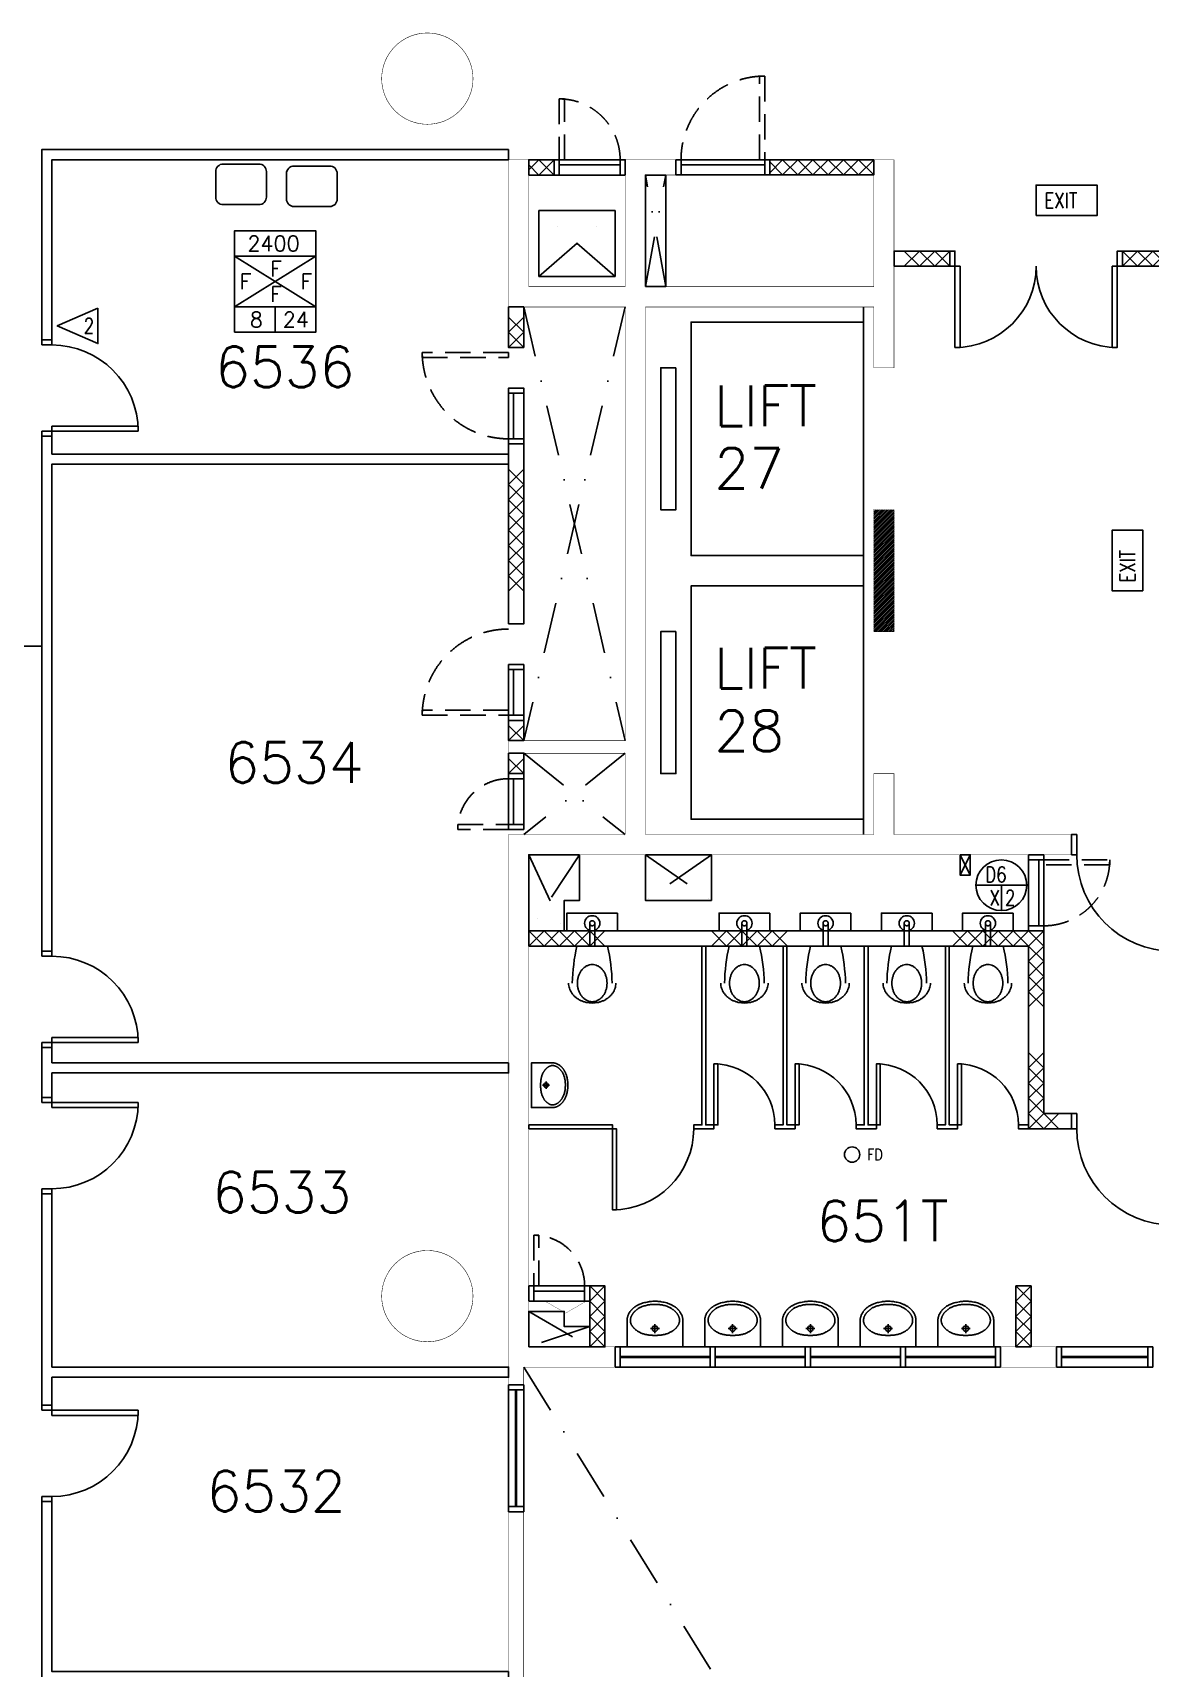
# Model space of a CAD drawing. Header units: millimetres. Extents: x -68474 to 336700, y -113450 to 53663.
# Drawn here: x 170111 to 181125, y 3132 to 19252 of the extents above; entities that cross this region are included whole.
import ezdxf

# ---------------------------------------------------------------- set-up
doc = ezdxf.new("R2010")
doc.units = ezdxf.units.MM
doc.header["$LTSCALE"] = 1000
doc.linetypes.add('S3148a$0$DASHDOT', pattern=[1, 0.5, -0.25, 0, -0.25])
doc.linetypes.add('S3148a$0$HIDDEN', pattern=[0.375, 0.25, -0.125])
for name, color, linetype in [('S3148a$0$11', 14, 'Continuous'), ('S3148a$0$17', 1, 'Continuous'), ('S3148a$0$20', 7, 'Continuous'), ('S3148a$0$22', 7, 'Continuous'), ('S3148a$0$23', 7, 'Continuous'), ('S3148a$0$29', 7, 'Continuous'), ('S3148a$0$30', 14, 'Continuous'), ('S3148a$0$42', 7, 'Continuous'), ('S3148a$0$45', 7, 'Continuous'), ('S3148a$0$49', 7, 'Continuous'), ('S3148a$0$51', 7, 'Continuous'), ('S3148a$0$56', 7, 'Continuous'), ('S3148a$0$6', 7, 'Continuous'), ('S3148a$0$7', 7, 'Continuous'), ('S3148a$0$o-ht', 7, 'Continuous'), ('S3148a$0$ROOM-NO', 4, 'Continuous')]:
    doc.layers.add(name, color=color, linetype=linetype)
doc.styles.add('S3148a$0$STANDARD', font='SIMPLEX')

# ---------------------------------------------------------------- blocks, each defined once
blk = doc.blocks.new('S3148a$0$D950A')
at = {"layer": 'S3148a$0$17', "color": 14, "linetype": 'Continuous'}
blk.add_line((0.95, 0.05), (0.95, 0), dxfattribs=at)
at = {"layer": 'S3148a$0$30', "color": 14, "linetype": 'Continuous'}
for p, q in [((0.1, 0.95), (0.05, 0.95)), ((0.05, 0.95), (0.05, 0.1)), ((0.1, 0.1), (0.1, 0.95)), ((0.05, 0.1), (0, 0.1)), ((0, 0.1), (0, 0)), ((0, 0), (0.05, 0)), ((0.05, 0), (0.05, 0.1)), ((0.05, 0.1), (0.1, 0.1)), ((0.95, 0.1), (0.9, 0.1)), ((0.9, 0.1), (0.9, 0)), ((0.9, 0), (0.95, 0)), ((0.95, 0), (0.95, 0.1))]:
    blk.add_line(p, q, dxfattribs=at)
for points in [[(0, 0), (0, 0.1)], [(0.95, 0), (0.95, 0.1)]]:
    blk.add_lwpolyline(points, dxfattribs=at)
blk.add_ellipse((0.05, 0.1), major_axis=(0.601, 0.601), ratio=1, start_param=5.497787, end_param=7.068583, dxfattribs=at)
blk = doc.blocks.new('S3148a$0$WHB')
at = {"layer": 'S3148a$0$49', "color": 14, "linetype": 'Continuous'}
for p, q in [((-0.275, -0.1358), (-0.275, -0.224)), ((-0.319, -0.18), (-0.231, -0.18))]:
    blk.add_line(p, q, dxfattribs=at)
blk.add_lwpolyline([(-0.5499, -0.257), (-0.5499, 0), (0, 0), (0, -0.257)], dxfattribs=at)
for points in [[(-0.2749, -0.1127, 0.004239), (-0.289204, -0.113251, 0.002651), (-0.3035, -0.114, 0.003533), (-0.31721, -0.114869, 0.006003), (-0.3309, -0.116, 0.015073), (-0.34193, -0.117427, 0.005128), (-0.3529, -0.1193, 0.012086), (-0.365606, -0.121897, 0.007915), (-0.3782, -0.125, 0.017555), (-0.394382, -0.129857, 0.016389), (-0.4102, -0.1358, 0.012678), (-0.421941, -0.140931, 0.028606), (-0.4332, -0.147, 0.005075), (-0.441524, -0.152288, 0.008504), (-0.4497, -0.1578, 0.002696), (-0.457488, -0.163282, 0.012777), (-0.4651, -0.169, 0.01603), (-0.471331, -0.174302, 0.016779), (-0.4772, -0.18, 0.006146), (-0.482301, -0.18541, 0.012077), (-0.4872, -0.191, 0.004888), (-0.491647, -0.196462, 0.003638), (-0.496, -0.202, 0.008947), (-0.499981, -0.207341, 0.006073), (-0.5038, -0.2128, 0.039408), (-0.506807, -0.218138, 0.017301), (-0.5092, -0.2238, 0.017623), (-0.513063, -0.234644, 0.033372), (-0.5158, -0.2458, 0.018563), (-0.516526, -0.251381, 0.012968), (-0.5169, -0.257, 0.012131), (-0.517005, -0.262402, 0.016663), (-0.5168, -0.2678, 0.029632), (-0.515325, -0.278934, 0.031912), (-0.5125, -0.2898, 0.01542), (-0.510432, -0.295474, 0.017108), (-0.508, -0.301, 0.002382), (-0.505364, -0.306433, 0.00952), (-0.5026, -0.3118, 0.009627), (-0.499383, -0.317448, 0.005168), (-0.496, -0.323, 0.013642), (-0.4923, -0.328605, 0.013648), (-0.4883, -0.334, 0.020386), (-0.483532, -0.339563, 0.012995), (-0.4784, -0.3448, 0.006177), (-0.472406, -0.350518, 0.012992), (-0.4662, -0.356, 0.001911), (-0.459656, -0.361407, -0.00085), (-0.4531, -0.3668, -0.002763), (-0.446549, -0.372299, 0.002623), (-0.44, -0.3778, 0.05247), (-0.430413, -0.38396, 0.00623), (-0.4201, -0.389, 0.021349), (-0.40648, -0.394932, 0.010161), (-0.3925, -0.4, 0.016064), (-0.372847, -0.406015, 0.009991), (-0.3529, -0.411, 0.017366), (-0.335986, -0.414265, 0.012989), (-0.3189, -0.4165, 0.01392), (-0.296931, -0.418207, 0.013692), (-0.2749, -0.4187, 0.012459), (-0.252921, -0.41804, 0.012166), (-0.231, -0.4163, 0.011998), (-0.213873, -0.414128, 0.016069), (-0.1969, -0.411, 0.011274), (-0.176834, -0.406224, 0.025447), (-0.1572, -0.4, 0.011112), (-0.144438, -0.394863, 0.017831), (-0.132, -0.389, 0.002905), (-0.121887, -0.383776, 0.025327), (-0.1121, -0.378, 0.00801), (-0.10424, -0.372551, 0.011565), (-0.0966, -0.3668, 0.003173), (-0.089937, -0.361475, 0.008314), (-0.0834, -0.356, 0.007853), (-0.077264, -0.350493, 0.007586), (-0.0713, -0.3448, 0.011579), (-0.066181, -0.339552, 0.019406), (-0.0614, -0.334, 0.014434), (-0.057382, -0.328617, 0.016024), (-0.0537, -0.323, 0.005126), (-0.050381, -0.31744, 0.007114), (-0.0472, -0.3118, 0.007738), (-0.044393, -0.306429, 0.002848), (-0.0417, -0.301, 0.021656), (-0.039297, -0.295482, 0.014757), (-0.0373, -0.2898, 0.027907), (-0.034472, -0.279028, 0.034296), (-0.033, -0.268, 0.016613), (-0.032856, -0.262501, 0.009533), (-0.033, -0.257, 0.010392), (-0.033345, -0.251385, 0.017332), (-0.034, -0.2458, 0.037977), (-0.036661, -0.234723, 0.020366), (-0.0406, -0.224, 0.016669), (-0.043134, -0.21826, 0.03136), (-0.0462, -0.2128, 0.006089), (-0.049858, -0.207335, 0.01105), (-0.0537, -0.202, 0.005719), (-0.05808, -0.196344, 0.006781), (-0.0626, -0.1908, 0.012108), (-0.067454, -0.185313, 0.005553), (-0.0725, -0.18, 0.016017), (-0.078354, -0.174343, 0.010389), (-0.0845, -0.169, 0.020034), (-0.092125, -0.163162, 0.010765), (-0.1001, -0.1578, 0.013175), (-0.109299, -0.15223, 0.005172), (-0.1187, -0.147, 0.012528), (-0.130085, -0.141168, 0.007684), (-0.1417, -0.1358, 0.017552), (-0.156402, -0.129848, 0.019466), (-0.1715, -0.125, 0.012068), (-0.184124, -0.121804, 0.015156), (-0.1969, -0.1193, 0.00473), (-0.20783, -0.117603, 0.008692), (-0.2188, -0.1162, 0.005092), (-0.232536, -0.114838, 0.0067), (-0.2463, -0.1138, 0.005974), (-0.260594, -0.113101, 0.004448), (-0.2749, -0.1127)], [(-0.5499, -0.257, -0.002263), (-0.549724, -0.267938, 0.036796), (-0.5488, -0.2788, 0.020421), (-0.546385, -0.289895, 0.014498), (-0.5432, -0.3008, 0.010932), (-0.539394, -0.312137, 0.038908), (-0.5345, -0.323, 0.008498), (-0.528085, -0.334012, 0.008482), (-0.5213, -0.3448, -0.000875), (-0.517665, -0.350522, 0.031206), (-0.5137, -0.356, 0.012082), (-0.508833, -0.361474, 0.003111), (-0.5038, -0.3668, 0.003418), (-0.498358, -0.372457, 0.006942), (-0.4928, -0.378, 0.02136), (-0.486346, -0.383668, 0.004577), (-0.4796, -0.389, 0.010329), (-0.472016, -0.394741, 0.020459), (-0.4641, -0.4, 0.011097), (-0.454214, -0.405612, 0.000222), (-0.4442, -0.411, 0.005265), (-0.433797, -0.416491, 0.003486), (-0.4233, -0.4218, 0.03693), (-0.407126, -0.428284, 0.017242), (-0.3903, -0.433, 0.00772), (-0.365676, -0.438744, 0.00623), (-0.3409, -0.4438, 0.007249), (-0.329931, -0.445752, 0.011082), (-0.3189, -0.4473, 0.017141), (-0.296937, -0.44907, 0.013335), (-0.2749, -0.4495, 0.011832), (-0.252918, -0.448864, 0.013868), (-0.231, -0.4471, 0.010346), (-0.219921, -0.445647, 0.007504), (-0.2089, -0.4438, 0.007334), (-0.183976, -0.438946, 0.014721), (-0.1593, -0.433, 0.021098), (-0.143742, -0.427981, 0.016671), (-0.1286, -0.4218, 0.002597), (-0.116958, -0.416588, 0.013831), (-0.1055, -0.411, 0.006107), (-0.095486, -0.405597, 0.013889), (-0.0857, -0.3998, 0.009703), (-0.077806, -0.394602, 0.01659), (-0.0702, -0.389, 0.007376), (-0.063502, -0.383568, 0.018682), (-0.0571, -0.3778, 0.004037), (-0.051612, -0.372338, 0.002917), (-0.0462, -0.3668, 0.003488), (-0.041091, -0.361454, 0.007308), (-0.0361, -0.356, 0.034111), (-0.032062, -0.350644, 0.001258), (-0.0284, -0.345, 0.012547), (-0.021568, -0.33404, 0.008451), (-0.0152, -0.3228, 0.032813), (-0.01028, -0.312022, 0.01499), (-0.0064, -0.3008, 0.017513), (-0.003328, -0.2899, 0.020828), (-0.0011, -0.2788, 0.031844), (-0.000225, -0.267931, -0.001864), (0, -0.257)]]:
    blk.add_lwpolyline(points, format="xyb", dxfattribs=at)
blk.add_circle((-0.274895, -0.179899), 0.0275, dxfattribs=at)
blk = doc.blocks.new('S3148a$0$D1700B')
at = {"layer": 'S3148a$0$30', "color": 14, "linetype": 'Continuous'}
for points in [[(0, 0), (0.05, 0), (0.05, 0.95), (0.1, 0.95), (0.1, 0.15), (0, 0.15), (0, 0)], [(1.7, 0), (1.65, 0), (1.65, 0.95), (1.6, 0.95), (1.6, 0.15), (1.7, 0.15), (1.7, 0)]]:
    blk.add_lwpolyline(points, dxfattribs=at)
for centre, start, end in [((0.05, 0.15), 0, 90), ((1.650003, 0.15), 90, 180)]:
    blk.add_arc(centre, 0.800001, start, end, dxfattribs=at)
blk = doc.blocks.new('S3148a$0$D1050B')
at = {"layer": 'S3148a$0$30', "color": 14, "linetype": 'Continuous'}
for points in [[(0.05, 0.15), (0.1, 0.15), (0.1, 1.1), (0.05, 1.1)], [(0, 0), (0.05, 0), (0.05, 0.15), (0, 0.15)], [(1, 0), (1.05, 0), (1.05, 0.15), (1, 0.15)]]:
    blk.add_lwpolyline(points, close=True, dxfattribs=at)
blk.add_arc((0.05, 0.15), 0.95, 0, 90, dxfattribs=at)
blk = doc.blocks.new('S3148a$0$D1050A')
at = {"layer": 'S3148a$0$30', "color": 14, "linetype": 'Continuous'}
blk.add_lwpolyline([(0.05, 0.2), (0.05, 1.15), (0.1, 1.15), (0.1, 0.2), (0, 0.2), (0, 0), (0.05, 0), (0.05, 0.2)], dxfattribs=at)
blk.add_lwpolyline([(1, 0), (1.05, 0), (1.05, 0.2), (1, 0.2)], close=True, dxfattribs=at)
blk.add_arc((0.05, 0.2), 0.95, 0, 90, dxfattribs=at)
blk = doc.blocks.new('S3148a$0$CHAT15')
at = {"layer": 'S3148a$0$22', "color": 14, "linetype": 'Continuous'}
for points in [[(0, 0), (0.15, 0.15), (0.3, 0), (0.45, 0.15), (0.6, 0), (0.75, 0.15)], [(0, 0.15), (0.15, 0), (0.3, 0.15), (0.45, 0), (0.6, 0.15), (0.75, 0)]]:
    blk.add_lwpolyline(points, dxfattribs=at)
blk = doc.blocks.new('S3148a$0$HAT15')
at = {"layer": 'S3148a$0$22', "color": 14, "linetype": 'Continuous'}
for p, q in [((0, 0), (0.15, 0.15)), ((0, 0.15), (0.15, 0))]:
    blk.add_line(p, q, dxfattribs=at)
blk = doc.blocks.new('S3148a$0$PC3')
at = {"layer": 'S3148a$0$51', "linetype": 'Continuous'}
blk.add_lwpolyline([(0.4, 0.175), (0.4, -0.175), (0, 0)], close=True, dxfattribs=at)
at = {"layer": 'S3148a$0$51', "linetype": 'Continuous', "style": 'S3148a$0$STANDARD', "width": 0.8}
blk.add_attdef('TAG1', (0.2603, -0.075), '', height=0.15, dxfattribs=at)
blk = doc.blocks.new('S3148a$0$FFBOX')
at = {"layer": 'S3148a$0$51', "color": 14, "linetype": 'Continuous'}
for p, q in [((0.4, 0.25), (-0.4, -0.25)), ((0.4, -0.25), (-0.4, 0.25)), ((0, -0.5), (0, -0.25))]:
    blk.add_line(p, q, dxfattribs=at)
for points in [[(-0.4, -0.5), (0.4, -0.5), (0.4, 0.5), (-0.4, 0.5)], [(-0.4, -0.25), (0.4, -0.25), (0.4, 0.25), (-0.4, 0.25)]]:
    blk.add_lwpolyline(points, close=True, dxfattribs=at)
at = {"layer": 'S3148a$0$51', "color": 14, "linetype": 'Continuous', "style": 'S3148a$0$STANDARD'}
for tag, p in [('TAG1', (-0.2728, 0.3)), ('TAG5', (-0.0496, 0.05)), ('TAG6', (-0.3496, -0.075)), ('TAG7', (0.2504, -0.075)), ('TAG4', (-0.0496, -0.2)), ('TAG2', (-0.324, -0.45)), ('TAG8', (-0.2496, -0.45)), ('TAG3', (0.076, -0.45)), ('TAG9', (0.1504, -0.45))]:
    blk.add_attdef(tag, p, '', height=0.15, dxfattribs=at)
blk = doc.blocks.new('S3148a$0$ARROW')
at = {"layer": 'S3148a$0$7', "color": 3, "linetype": 'Continuous', "const_width": 0.005}
blk.add_lwpolyline([(-0.433, 0.25), (0, 0), (0.433, 0.25)], dxfattribs=at)
blk = doc.blocks.new('S3148a$0$DRMK2')
at = {"layer": 'S3148a$0$29', "linetype": 'Continuous'}
for p, q in [((-0.25, 0), (0.25, 0)), ((0, 0), (0, -0.25))]:
    blk.add_line(p, q, dxfattribs=at)
blk.add_circle((0, 0), 0.25, dxfattribs=at)
at = {"layer": 'S3148a$0$29', "linetype": 'Continuous', "style": 'S3148a$0$STANDARD', "width": 0.8}
for tag, p in [('TAG1', (-0.1587, 0.03)), ('TAG2', (-0.1093, 0.0318)), ('TAG3', (-0.1147, -0.2)), ('TAG4', (0.0353, -0.2))]:
    blk.add_attdef(tag, p, '', height=0.15, dxfattribs=at)
blk = doc.blocks.new('S3148a$0$H450')
at = {"layer": 'S3148a$0$22', "color": 1, "linetype": 'Continuous'}
for points in [[(0, 0.15), (0.15, 0), (0.3, 0.15), (0.45, 0)], [(0, 0), (0.15, 0.15), (0.3, 0), (0.45, 0.15)]]:
    blk.add_lwpolyline(points, dxfattribs=at)
blk = doc.blocks.new('S3148a$0$FD')
at = {"layer": 'S3148a$0$45', "linetype": 'Continuous'}
blk.add_circle((0, 0), 0.1, dxfattribs=at)
at = {"layer": 'S3148a$0$45', "linetype": 'Continuous', "style": 'S3148a$0$STANDARD', "width": 0.8}
blk.add_text('FD', height=0.15, dxfattribs=at).set_placement((0.2, -0.075))
blk = doc.blocks.new('S3148a$0$WC')
at = {"layer": 'S3148a$0$49', "color": 14, "linetype": 'Continuous'}
blk.add_line((-0.15, 0), (0.15, 0), dxfattribs=at)
at = {"layer": 'S3148a$0$49', "color": 14, "linetype": 'S3148a$0$HIDDEN'}
for p, q in [((-0.0249, -0.2251), (-0.0249, 0)), ((0.0251, -0.2251), (0.0251, 0))]:
    blk.add_line(p, q, dxfattribs=at)
at = {"layer": 'S3148a$0$49', "color": 14, "linetype": 'Continuous'}
blk.add_lwpolyline([(0.2332, 0.364901, 0.038902), (0.231178, 0.390581, 0.038109), (0.225258, 0.415655, 0.037587), (0.215343, 0.440149, 0.035627), (0.201971, 0.462951, 0.034853), (0.184819, 0.4845, 0.032579), (0.164927, 0.503564, 0.031843), (0.141753, 0.520632, 0.029932), (0.11665, 0.534728, 0.029397), (0.089106, 0.546139, 0.028181), (0.060431, 0.554319, 0.027906), (0.030451, 0.559328, 0.027494), (0.0001, 0.561001, 0.027494), (-0.030251, 0.559328, 0.027906), (-0.060231, 0.554319, 0.028181), (-0.088906, 0.546139, 0.029397), (-0.11645, 0.534728, 0.029932), (-0.141553, 0.520632, 0.031843), (-0.164727, 0.503564, 0.032579), (-0.184619, 0.4845, 0.034853), (-0.201771, 0.462951, 0.035627), (-0.215143, 0.440149, 0.037587), (-0.225058, 0.415655, 0.038109), (-0.230978, 0.390581, 0.038902), (-0.233, 0.364901)], format="xyb", dxfattribs=at)
blk.add_lwpolyline([(0.0001, 0.548001, 0.054705), (-0.025462, 0.545135, 0.052082), (-0.049869, 0.536959, 0.050414), (-0.073337, 0.523161, 0.045092), (-0.093811, 0.505164, 0.043264), (-0.112103, 0.482153, 0.038783), (-0.126427, 0.456451, 0.037617), (-0.137274, 0.427211, 0.0353), (-0.143781, 0.396696, 0.034916), (-0.145996, 0.364901, 0.034916), (-0.143781, 0.333106, 0.0353), (-0.137274, 0.30259, 0.037617), (-0.126427, 0.27335, 0.038783), (-0.112103, 0.247649, 0.043264), (-0.093811, 0.224638, 0.045092), (-0.073337, 0.206641, 0.050414), (-0.049869, 0.192843, 0.052082), (-0.025462, 0.184667, 0.054705), (0.0001, 0.1818, 0.054705), (0.025662, 0.184667, 0.052082), (0.050069, 0.192843, 0.050414), (0.073537, 0.206641, 0.045092), (0.094011, 0.224638, 0.043264), (0.112303, 0.247649, 0.038783), (0.126627, 0.27335, 0.037617), (0.137474, 0.30259, 0.0353), (0.143981, 0.333106, 0.034916), (0.146196, 0.364901, 0.034916), (0.143981, 0.396696, 0.0353), (0.137474, 0.427211, 0.037617), (0.126627, 0.456451, 0.038783), (0.112303, 0.482153, 0.043264), (0.094011, 0.505164, 0.045092), (0.073537, 0.523161, 0.050414), (0.050069, 0.536959, 0.052082), (0.025662, 0.545135, 0.054705), (0.0001, 0.548001)], format="xyb", close=True, dxfattribs=at)
blk.add_lwpolyline([(-0.2499, -0.3251), (0.2501, -0.3251), (0.2501, -0.1501), (-0.2499, -0.1501)], close=True, dxfattribs=at)
at = {"layer": 'S3148a$0$49', "color": 14, "linetype": 'S3148a$0$HIDDEN'}
blk.add_circle((0.0001, -0.2251), 0.025, dxfattribs=at)
at = {"layer": 'S3148a$0$49', "color": 14, "linetype": 'Continuous'}
for centre, start, end in [((1.535286, 0.397752), 181.087625, 193.279619), ((-1.535086, 0.397752), 346.720381, 358.912375)]:
    blk.add_arc(centre, 1.731561, start, end, dxfattribs=at)
blk = doc.blocks.new('S3148a$0$INSINK')
at = {"layer": 'S3148a$0$49', "color": 14, "linetype": 'Continuous'}
for p, q in [((0, 0.075), (0, 0.325)), ((0.075, 0.4), (0.425, 0.4)), ((0.5, 0.325), (0.5, 0.075)), ((0.425, 0), (0.075, 0))]:
    blk.add_line(p, q, dxfattribs=at)
for centre, start, end in [((0.075, 0.325001), 90, 180), ((0.425001, 0.325001), 0, 90), ((0.075, 0.075), 180, 270), ((0.425001, 0.075), 270, 0)]:
    blk.add_arc(centre, 0.075, start, end, dxfattribs=at)
blk = doc.blocks.new('S3148a$0$H1200')
at = {"layer": 'S3148a$0$22', "color": 14, "linetype": 'Continuous'}
for points in [[(0, 0), (0.15, 0.15), (0.3, 0), (0.45, 0.15), (0.6, 0), (0.75, 0.15), (0.9, 0), (1.05, 0.15), (1.2, 0)], [(0, 0.15), (0.15, 0), (0.3, 0.15), (0.45, 0), (0.6, 0.15), (0.75, 0), (0.9, 0.15), (1.05, 0), (1.2, 0.15)]]:
    blk.add_lwpolyline(points, dxfattribs=at)
blk = doc.blocks.new('S3148a$0$AP')
at = {"layer": 'S3148a$0$30', "color": 14, "linetype": 'Continuous'}
blk.add_line((0.05, 0.05), (0.5, 0.05), dxfattribs=at)
for points in [[(0, 0), (0.55, 0), (0.55, 0.15), (0, 0.15)], [(0.05, 0), (0.5, 0), (0.5, 0.15), (0.05, 0.15)]]:
    blk.add_lwpolyline(points, close=True, dxfattribs=at)
blk = doc.blocks.new('S3148a$0$H300')
at = {"layer": 'S3148a$0$22', "color": 14, "linetype": 'Continuous'}
for points in [[(0, 0), (0.15, 0.15), (0.3, 0)], [(0, 0.15), (0.15, 0), (0.3, 0.15)]]:
    blk.add_lwpolyline(points, dxfattribs=at)
blk = doc.blocks.new('S3148a$0$H150')
at = {"layer": 'S3148a$0$22', "color": 1, "linetype": 'Continuous'}
for p, q in [((0, 0), (0.15, 0.15)), ((0, 0.15), (0.15, 0))]:
    blk.add_line(p, q, dxfattribs=at)
blk = doc.blocks.new('S3148a$0$EXIT')
at = {"layer": 'S3148a$0$56', "color": 1, "linetype": 'Continuous'}
blk.add_lwpolyline([(0, 0), (0.6, 0), (0.6, 0.3), (0, 0.3)], close=True, dxfattribs=at)
at = {"layer": 'S3148a$0$56', "color": 1, "linetype": 'Continuous', "style": 'S3148a$0$STANDARD', "width": 0.8}
blk.add_text('EXIT', height=0.15, dxfattribs=at).set_placement((0.0816, 0.0747))

msp = doc.modelspace()

# ---------------------------------------------------------------- hatches: boundary and pattern name
at = {"layer": 'S3148a$0$o-ht'}
h = msp.add_hatch(dxfattribs=at)
h.set_pattern_fill('ANSI31', color=256, scale=100, style=0)
h.set_pattern_definition([(45, (0, 0), (-8.8388348, 8.8388348), [])])
h.paths.add_polyline_path([(178600, 13349.9), (178400, 13349.9), (178400, 14549.9), (178600, 14549.9)])

# ---------------------------------------------------------------- linework, layer by layer
msp.add_line((168800, 13205.9), (170200, 13205.9))
at = {"layer": 'S3148a$0$11', "linetype": 'S3148a$0$DASHDOT'}
for p, q in [((176350, 16749.9), (176150, 17849.9)), ((176150, 16749.9), (176350, 17849.9)), ((175850, 16849.9), (175100, 17499.9)), ((175100, 16849.9), (175850, 17499.9)), ((174950, 16549.9), (175950, 12274.9)), ((175950, 16549.9), (174950.1, 12274.9)), ((175950, 12149.9), (174950, 11349.9)), ((174950, 12149.9), (175950, 11349.9)), ((175000, 11149.9), (175350, 10399.9)), ((175500, 11149.9), (175000, 10399.9)), ((176150, 11149.9), (176800, 10699.9)), ((176800, 11149.9), (176150, 10699.9)), ((179250, 11149.9), (179350, 10949.9)), ((179350, 11149.9), (179250, 10949.9)), ((175000, 6649.9), (175600, 6299.9)), ((175600, 6499.9), (175000, 6299.9))]:
    msp.add_line(p, q, dxfattribs=at)
at = {"layer": 'S3148a$0$11', "linetype": 'Continuous'}
msp.add_line((178300, 11349.9), (178300, 16549.9), dxfattribs=at)
at = {"layer": 'S3148a$0$11', "linetype": 'Continuous', "const_width": 5}
for points in [[(178600, 15949.9), (178600, 17999.9), (178400, 17999.9), (178400, 16749.9), (176150, 16749.9), (176150.2, 17849.9), (176450.2, 17850.1), (176450.2, 18000.1), (175950, 17999.9), (175950, 16749.9), (175000, 16749.9), (175000, 17999.9), (174800, 17999.9), (174800, 16549.9), (175950, 16549.9), (175950, 12274.9), (174800, 12274.9), (174800, 12149.9), (175950, 12149.9), (175950, 11349.9), (174800, 11349.9), (174800, 5925), (174950, 5925), (174950, 6099.9), (175850, 6099.9), (175850, 6299.9), (175000, 6299.9), (175000, 11149.9), (180350, 11149.9), (180350, 11349.9), (178600, 11349.9), (178600, 11949.9), (178400, 11949.9), (178400, 11349.9), (176150, 11349.9), (176150, 16549.9), (178400, 16549.9), (178400, 15949.9)], [(178600, 13349.9), (178400, 13349.9), (178400, 14549.9), (178600, 14549.9)]]:
    msp.add_lwpolyline(points, close=True, dxfattribs=at)
at = {"layer": 'S3148a$0$11', "linetype": 'Continuous'}
for points in [[(176150, 16749.9), (176350, 16749.9), (176350, 17849.9), (176150, 17849.9)], [(175850, 16849.9), (175100, 16849.9), (175100, 17499.9), (175850, 17499.9)], [(178600, 16949.9), (179150, 16949.9), (179150, 17099.9), (178600, 17099.9)], [(181400, 16949.9), (180850, 16949.9), (180850, 17099.9), (181400, 17099.9)], [(174950, 16149.8), (174800, 16149.8), (174800, 16549.9), (174950, 16549.9)], [(174800, 13424.9), (174950, 13424.9), (174950, 15199.8), (174800, 15199.8)], [(175500, 11149.9), (175500, 10699.9), (175350, 10699.9), (175350, 10499.9), (175350, 10399.9), (175000, 10399.9), (175000, 11149.9)], [(176150, 11149.9), (176800, 11149.9), (176800, 10699.9), (176150, 10699.9)], [(179250, 11149.9), (179350, 11149.9), (179350, 10949.9), (179250, 10949.9)], [(180350, 8449.9), (180350, 8599.9), (180075, 8599.9), (180075, 10399.9), (175000, 10399.9), (175000, 10249.9), (179925, 10249.9), (179925, 8449.9)], [(175600, 6299.9), (175750, 6299.9), (175750, 6899.9), (175600, 6899.9)], [(179950, 6299.9), (179800, 6299.9), (179800, 6899.9), (179950, 6899.9)], [(175000, 6299.9), (175000, 6649.9), (175350, 6649.9), (175350, 6499.9), (175600, 6499.9), (175600, 6299.9)]]:
    msp.add_lwpolyline(points, close=True, dxfattribs=at)
at = {"layer": 'S3148a$0$11', "linetype": 'Continuous', "const_width": 5}
msp.add_lwpolyline([(180200.1, 6299.9), (179650, 6299.9), (179650, 6099.9), (180200, 6099.9), (180200.1, 6299.9)], dxfattribs=at)
at = {"layer": 'S3148a$0$17', "linetype": 'Continuous'}
for points in [[(174800, 18100), (174800, 18000), (170300, 18000), (170300, 16225), (170200, 16225), (170200, 18100), (170300, 18100), (173200, 18100), (173300, 18100)], [(174800, 15000), (170300, 15000), (170300, 10200), (170200, 10200), (170200, 12100), (170200, 15275), (170300, 15275), (170300, 15100), (174800, 15100)], [(174800, 9100), (170300, 9100), (170300, 9250), (170200, 9250), (170200, 8758.2), (170300, 8758.2), (170300, 9000), (174800, 9000)], [(170200, 7808.2), (170300, 7808.2), (170300.1, 6100), (174800, 6100), (174800, 6000), (170300, 6000), (170300, 5725), (170200, 5725)], [(174800, 3100), (170300, 3100), (170300, 4775), (170200, 4775), (170200, 1325), (170300, 1325), (170300, 3000), (174800, 3000)]]:
    msp.add_lwpolyline(points, close=True, dxfattribs=at)
msp.add_lwpolyline([(174800, 12100), (174800, 12000)], dxfattribs=at)
at = {"layer": 'S3148a$0$20', "linetype": 'Continuous'}
for points in [[(175250.2, 17849.9), (175000.2, 17849.9), (175000.2, 17999.9), (175250.2, 17999.9)], [(177375.2, 17850.1), (178400.2, 17850.1), (178400.2, 18000.1), (177375.2, 18000.1)], [(174950.1, 12274.9), (174800, 12274.9), (174800, 12474.9), (174950.1, 12474.9)], [(174950.3, 11949.9), (174800.2, 11949.9), (174800.2, 12149.9), (174950.3, 12149.9)]]:
    msp.add_lwpolyline(points, close=True, dxfattribs=at)
at = {"layer": 'S3148a$0$20', "linetype": 'Continuous', "const_width": 5}
msp.add_lwpolyline([(174800, 2925), (174950, 2925), (174950, 4675), (174800, 4675)], close=True, dxfattribs=at)
at = {"layer": 'S3148a$0$22', "linetype": 'Continuous'}
for points in [[(175250.2, 17999.9), (175100.2, 17849.9), (175000.2, 17949.9)], [(175250.2, 17849.9), (175100.2, 17999.9), (175000.2, 17899.9)], [(178400.2, 18000.1), (178250.2, 17850.1), (178100.2, 18000.1), (177950.2, 17850.1), (177800.2, 18000.1), (177650.2, 17850.1), (177500.2, 18000.1), (177375.2, 17870.1)], [(178400.2, 17850.1), (178250.2, 18000.1), (178100.2, 17850.1), (177950.2, 18000.1), (177800.2, 17850.1), (177650.2, 18000.1), (177500.2, 17850.1), (177375.2, 17980.1)], [(175600, 6299.9), (175750, 6449.9), (175600, 6599.9), (175750, 6749.9), (175600, 6899.9)], [(175750, 6299.9), (175600, 6449.9), (175750, 6599.9), (175600, 6749.9), (175750, 6899.9)], [(179950, 6299.9), (179800, 6449.9), (179950, 6599.9), (179800, 6749.9), (179950, 6899.9)], [(179800, 6299.9), (179950, 6449.9), (179800, 6599.9), (179950, 6749.9), (179800, 6899.9)]]:
    msp.add_lwpolyline(points, dxfattribs=at)
at = {"layer": 'S3148a$0$23', "linetype": 'S3148a$0$DASHDOT'}
msp.add_line((174950.1, 6100.1), (185050, -10249.9), dxfattribs=at)
at = {"layer": 'S3148a$0$23', "linetype": 'Continuous'}
for points in [[(175850, 6099.9), (175900, 6099.9), (175900, 6299.9), (175850, 6299.9)], [(179600, 6099.9), (175900, 6099.9), (175900, 6299.9), (179600, 6299.9)], [(176837.5, 6299.8), (176787.5, 6299.8), (176787.5, 6099.8), (176837.5, 6099.8)], [(177775, 6299.8), (177725, 6299.8), (177725, 6099.8), (177775, 6099.8)], [(178712.5, 6299.8), (178662.5, 6299.8), (178662.5, 6099.8), (178712.5, 6099.8)], [(179650, 6099.9), (179600, 6099.9), (179600, 6299.9), (179650, 6299.9)], [(180200, 6099.9), (180250, 6099.9), (180250, 6299.9), (180200, 6299.9)], [(181100, 6099.9), (180250, 6099.9), (180250, 6299.9), (181100, 6299.9)], [(181100, 6099.9), (180250, 6099.9), (180250, 6299.9), (181100, 6299.9)], [(181150, 6099.9), (181100, 6099.9), (181100, 6299.9), (181150, 6299.9)], [(176787.6, 6194.7), (175900, 6194.7), (175900, 6204.9), (176787.6, 6204.9)], [(177725, 6194.8), (176837.5, 6194.8), (176837.5, 6204.8), (177725, 6204.8)], [(178662.5, 6194.8), (177775, 6194.8), (177775, 6204.8), (178662.5, 6204.8)], [(179600, 6194.8), (178712.6, 6194.8), (178712.6, 6204.8), (179600, 6204.8)], [(181100, 6194.9), (180250, 6194.9), (180250, 6204.9), (181100, 6204.9)], [(174800, 5925), (174950, 5925), (174950, 5875), (174800, 5875)], [(174869.8, 5875), (174800, 5875), (174800, 4725), (174869.8, 4725)], [(174950, 5875), (174880.2, 5875), (174880.2, 4725), (174950, 4725)], [(174800, 4675), (174950, 4675), (174950, 4725), (174800, 4725)]]:
    msp.add_lwpolyline(points, close=True, dxfattribs=at)
at = {"layer": 'S3148a$0$30', "linetype": 'Continuous'}
for p, q in [((175900.2, 17849.9), (175300.2, 17849.9)), ((176500.2, 17850.1), (177325.2, 17850.1)), ((179925, 11099.9), (179925, 10449.9)), ((175550.2, 6749.9), (175050.2, 6749.9))]:
    msp.add_line(p, q, dxfattribs=at)
at = {"layer": 'S3148a$0$30', "linetype": 'S3148a$0$HIDDEN'}
for points in [[(177325.2, 18825.1), (177325.2, 18000.1), (177275.2, 18000.1), (177275.2, 18825.1)], [(175300.2, 18599.9), (175300.2, 17999.9), (175350.2, 17999.9), (175350.2, 18599.9)], [(173950.1, 16099.8), (173950.1, 16049.8), (174800.1, 16049.8), (174800.1, 16099.8)], [(173950, 12574.9), (173950, 12524.9), (174800, 12524.9), (174800, 12574.9)], [(174800.2, 11399.9), (174300.2, 11399.9), (174300.2, 11449.9), (174800.2, 11449.9)], [(180725, 11099.9), (180725, 11049.9), (180075, 11049.9), (180075, 11099.9)], [(175050.2, 7399.9), (175050.2, 6899.9), (175100.2, 6899.9), (175100.2, 7399.9)]]:
    msp.add_lwpolyline(points, close=True, dxfattribs=at)
at = {"layer": 'S3148a$0$30', "linetype": 'Continuous'}
for points in [[(175300.2, 17849.9), (175250.2, 17849.9), (175250.2, 17999.9), (175300.2, 17999.9)], [(175300.2, 17999.9), (175900.2, 17999.9), (175900.2, 17949.9), (175300.2, 17949.9)], [(175950.2, 17849.9), (175900.2, 17849.9), (175900.2, 17999.9), (175950.2, 17999.9)], [(176500.2, 18000.1), (176450.2, 18000.1), (176450.2, 17850.1), (176500.2, 17850.1)], [(176500.2, 18000.1), (177325.2, 18000.1), (177325.2, 17950.1), (176500.2, 17950.1)], [(177375.2, 18000.1), (177325.2, 18000.1), (177325.2, 17850.1), (177375.2, 17850.1)], [(179925, 11149.9), (180075, 11149.9), (180075, 11099.9), (179925, 11099.9)], [(180075, 11099.9), (180025, 11099.9), (180025, 10449.9), (180075, 10449.9)], [(180075, 10449.9), (180025, 10449.9), (180025, 11099.9), (180075, 11099.9)], [(180075, 10399.9), (179925, 10399.9), (179925, 10449.9), (180075, 10449.9)], [(175000.2, 6749.9), (175050.2, 6749.9), (175050.2, 6899.9), (175000.2, 6899.9)], [(175550.2, 6899.9), (175050.2, 6899.9), (175050.2, 6849.9), (175550.2, 6849.9)], [(175600.2, 6899.9), (175550.2, 6899.9), (175550.2, 6749.9), (175600.2, 6749.9)]]:
    msp.add_lwpolyline(points, close=True, dxfattribs=at)
at = {"layer": 'S3148a$0$30', "linetype": 'S3148a$0$HIDDEN'}
for centre, radius, start, end in [((177325.2, 18000.1), 825, 90, 180), ((175300.2, 17999.9), 600, 0, 90), ((174800.1, 16099.8), 850, 180, 269.99326), ((174800, 12524.9), 850, 90.00674, 180), ((174800.2, 11399.9), 500, 90, 180), ((180075, 11099.9), 650, 270, 0), ((175050.2, 6899.9), 500, 0, 90)]:
    msp.add_arc(centre, radius, start, end, dxfattribs=at)
at = {"layer": 'S3148a$0$42', "linetype": 'Continuous'}
for points in [[(178300, 16399.9), (176600, 16399.9), (176600, 14099.7), (178300, 14099.6)], [(178300, 13799.8), (176600, 13799.8), (176600, 11499.6), (178300, 11499.5)]]:
    msp.add_lwpolyline(points, dxfattribs=at)
for points in [[(176450, 15949.9), (176300, 15949.9), (176300, 14549.9), (176450, 14549.9)], [(176450, 13349.9), (176300, 13349.9), (176300, 11949.9), (176450, 11949.9)]]:
    msp.add_lwpolyline(points, close=True, dxfattribs=at)
at = {"layer": 'S3148a$0$49', "linetype": 'Continuous'}
msp.add_line((179825.1, 8449.9), (179825.1, 8487.9), dxfattribs=at)
for points in [[(176744, 10249.9), (176744, 8487.9), (176825.1, 8487.9), (176825.1, 8449.9), (176625.1, 8449.9), (176625.1, 8487.9), (176706, 8487.9), (176706, 10249.9)], [(177544, 10249.9), (177544, 8487.9), (177625.1, 8487.9), (177625.1, 8449.9), (177425.1, 8449.9), (177425.1, 8487.9), (177506, 8487.9), (177506, 10249.9)], [(178344, 10249.9), (178344, 8487.9), (178425.1, 8487.9), (178425.1, 8449.9), (178225.1, 8449.9), (178225.1, 8487.9), (178306, 8487.9), (178306, 10249.9)], [(179144, 10249.9), (179144, 8487.9), (179225.1, 8487.9), (179225.1, 8449.9), (179025.1, 8449.9), (179025.1, 8487.9), (179106, 8487.9), (179106, 10249.9)]]:
    msp.add_lwpolyline(points, dxfattribs=at)
for points in [[(176825.1, 8487.9), (176863.1, 8487.9), (176863.1, 9087.9), (176825.1, 9087.9)], [(177625.1, 8487.9), (177663.1, 8487.9), (177663.1, 9087.9), (177625.1, 9087.9)], [(178425.1, 8487.9), (178463.1, 8487.9), (178463.1, 9087.9), (178425.1, 9087.9)], [(179225.1, 8487.9), (179263.1, 8487.9), (179263.1, 9087.9), (179225.1, 9087.9)], [(175825.1, 8449.9), (175000, 8449.9), (175000, 8487.9), (175825.1, 8487.9)], [(175825.1, 8449.9), (175863.1, 8449.9), (175863.1, 7649.9), (175825.1, 7649.9)], [(179925, 8487.9), (179825.1, 8487.9), (179825.1, 8449.9), (179925, 8449.9)]]:
    msp.add_lwpolyline(points, close=True, dxfattribs=at)
for centre in [(175625, 10474.9), (177125, 10474.9), (177925, 10474.9), (178725, 10474.9), (179525, 10474.9)]:
    msp.add_circle(centre, 75, dxfattribs=at)
for centre, radius, start, end in [((176825.1, 8487.9), 600, 0, 90), ((177625.1, 8487.9), 600, 0, 90), ((178425.1, 8487.9), 600, 0, 90), ((179225.1, 8487.9), 600, 0, 90), ((175825.1, 8449.9), 800, 270, 0)]:
    msp.add_arc(centre, radius, start, end, dxfattribs=at)
at = {"layer": 'S3148a$0$6', "linetype": 'Continuous', "const_width": 5}
for points in [[(174450, 18800, 1), (173550, 18800, 1)], [(174450, 6800, 1), (173550, 6800, 1)]]:
    msp.add_lwpolyline(points, format="xyb", close=True, dxfattribs=at)

# ---------------------------------------------------------------- block references
at = {"zscale": 1000}
for name, p, xscale, yscale in [('S3148a$0$INSINK', (171914, 17958), 999.9979999999999, -999.9979999999999), ('S3148a$0$INSINK', (172612, 17938.7), 999.9979999999999, -999.9979999999999), ('S3148a$0$EXIT', (180000, 17449.9), 999.9979999999999, 999.9979999999999), ('S3148a$0$H450', (178700, 16949.9), 999.9979999999999, 999.9979999999999), ('S3148a$0$D1700B', (179150, 17099.9), 999.9979999999999, -999.9979999999999), ('S3148a$0$H450', (180850, 16949.9), 999.9979999999999, 999.9979999999999), ('S3148a$0$CHAT15', (175000, 10399.9), 999.9979999999999, -999.9979999999999), ('S3148a$0$CHAT15', (176800, 10399.9), 999.9979999999999, -999.9979999999999), ('S3148a$0$HAT15', (180075, 8599.9), 999.9979999999999, -999.9979999999999), ('S3148a$0$FD', (178186.1, 8195.3), 749.999, 749.999), ('S3148a$0$ARROW', (175363.4, 6632.6), 499.999, 499.999), ('S3148a$0$WHB', (176518.2, 6299.9), 999.9979999999999, -999.9979999999999), ('S3148a$0$WHB', (177284.1, 6299.9), 999.9979999999999, -999.9979999999999), ('S3148a$0$WHB', (178050, 6299.9), 999.9979999999999, -999.9979999999999), ('S3148a$0$WHB', (178815.9, 6299.9), 999.9979999999999, -999.9979999999999), ('S3148a$0$WHB', (179581.8, 6299.9), 999.9979999999999, -999.9979999999999)]:
    msp.add_blockref(name, p, dxfattribs=dict(at, xscale=xscale, yscale=yscale))
at = {"xscale": 999.9979999999999, "yscale": 999.9979999999999, "zscale": 1000}
for name, p, values in [('S3148a$0$FFBOX', (172500, 16800), {'TAG1': '2400', 'TAG3': '24', 'TAG4': 'F', 'TAG5': 'F', 'TAG6': 'F', 'TAG7': 'F', 'TAG8': '8'}), ('S3148a$0$PC3', (170353.1, 16363.2), {'TAG1': '2'}), ('S3148a$0$DRMK2', (179657.2, 10850.2), {'TAG1': 'D6', 'TAG3': 'X', 'TAG4': '2'})]:
    msp.add_blockref(name, p, dxfattribs=at).add_auto_attribs(values)
for name, p, xscale, yscale, zscale, rotation in [('S3148a$0$H300', (174950, 16149.8), 999.9979999999999, 999.9979999999999, 1000, 90), ('S3148a$0$AP', (174800, 15199.8), 999.9979999999999, -999.9979999999999, 1000, 90), ('S3148a$0$H1200', (174800.3, 14949.8), 999.9979999999999, 999.9979999999999, 1000, 270), ('S3148a$0$EXIT', (181050, 13749.9), 999.9979999999999, 999.9979999999999, 1000, 90), ('S3148a$0$AP', (174800, 12474.9), 999.9979999999999, -999.9979999999999, 1000, 90), ('S3148a$0$H150', (174950.1, 12274.9), 999.9979999999999, 999.9979999999999, 1000, 90), ('S3148a$0$H150', (174950.3, 11949.9), 999.9979999999999, 999.9979999999999, 1000, 90), ('S3148a$0$AP', (174800.2, 11949.9), 999.9979999999999, 999.9979999999999, 1000, 270), ('S3148a$0$D1050A', (181400, 11349.9), 999.9979999999999, 999.9979999999999, 1000, 180), ('S3148a$0$WC', (175625.1, 10249.8), 999.9979999999999, 999.9979999999999, 1000, 180), ('S3148a$0$WC', (177125.1, 10249.8), 999.9979999999999, 999.9979999999999, 1000, 180), ('S3148a$0$WC', (177925.1, 10249.8), 999.9979999999999, 999.9979999999999, 1000, 180), ('S3148a$0$WC', (178725.1, 10249.8), 999.9979999999999, 999.9979999999999, 1000, 180), ('S3148a$0$WC', (179525.1, 10249.8), 999.9979999999999, 999.9979999999999, 1000, 180), ('S3148a$0$CHAT15', (179925, 10249.9), 999.9979999999999, -999.9979999999999, 1000, 180), ('S3148a$0$CHAT15', (180075, 10399.9), 999.9979999999999, -999.9979999999999, 1000, 270), ('S3148a$0$D950A', (170200, 9250), -999.9979999999996, 999.9979999999996, 1000, 270), ('S3148a$0$CHAT15', (179925, 8449.9), 999.9979999999999, -999.9979999999999, 1000, 90), ('S3148a$0$WHB', (175025.6, 8658.9), 799.9984, -799.9984, 800, 270), ('S3148a$0$D1050B', (181400, 8599.9), 999.9979999999999, 999.9979999999999, 1000, 180)]:
    msp.add_blockref(name, p, dxfattribs=dict(xscale=xscale, yscale=yscale, zscale=zscale, rotation=rotation))
at = {"layer": 'S3148a$0$30', "xscale": 999.9979999999999, "zscale": 1000}
for p, yscale, rotation in [((170200, 15275), -999.9979999999999, 90), ((170200, 9250), -999.9979999999999, 90), ((170200, 8758.2), 999.9979999999999, 270), ((170200, 5725), 999.9979999999999, 270)]:
    msp.add_blockref('S3148a$0$D950A', p, dxfattribs=dict(at, yscale=yscale, rotation=rotation))

# ---------------------------------------------------------------- texts
at = {"layer": 'S3148a$0$ROOM-NO', "style": 'S3148a$0$STANDARD'}
for s, p in [('6536', (171908.8, 15758.8)), ('LIFT', (176828.9, 15375.5)), ('27', (176828.9, 14758.7)), ('LIFT', (176828.9, 12789.1)), ('28', (176828.9, 12172.2)), ('6534', (172000, 11860.3)), ('6533', (171878.6, 7624.1)), ('651T', (177834.5, 7340.5)), ('6532', (171824.2, 4678.6))]:
    msp.add_text(s, height=400, dxfattribs=at).set_placement(p)

doc.saveas('drawing.dxf')
